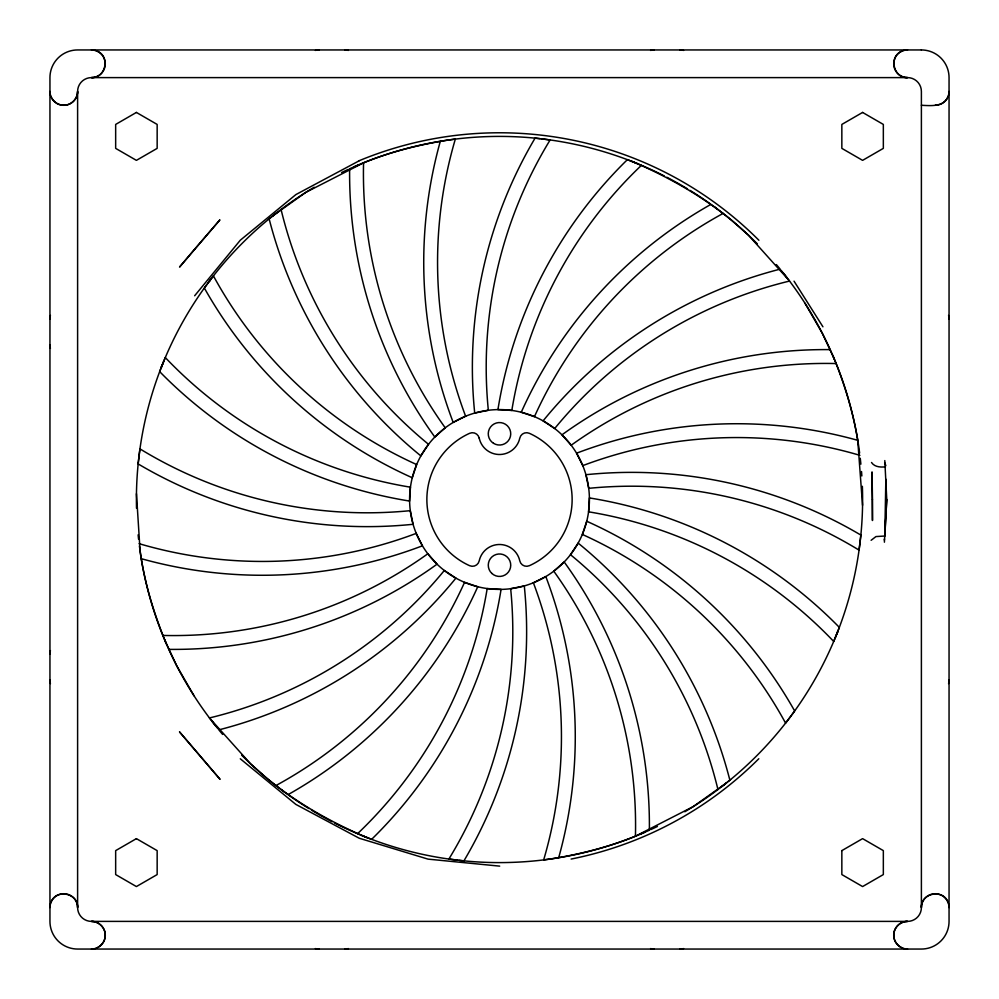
<?xml version="1.0" encoding="UTF-8"?>
<svg xmlns="http://www.w3.org/2000/svg" width="999" height="999" viewBox="0 0 999 999"><rect width="100%" height="100%" fill="white"/><g stroke="black" fill="none" stroke-linecap="round" stroke-linejoin="round"><path stroke-width="1.5" d="M862.549 505.269L857.741 440.322A363.099 363.099 0 0 0 836.188 363.561A436.051 436.051 0 0 0 571.178 445.229L561.95 434.827A449.887 449.887 0 0 1 830.219 349.625L835.963 362.987M884.814 534.428L885.851 479.208M884.914 534.428L886.762 499.5L884.802 460.576M884.402 542.195L886.762 499.5M884.252 540.009L884.452 539.01M160.914 368.344L159.665 371.628A449.887 449.887 0 0 0 409.602 501.073L410.439 487.187A436.051 436.051 0 0 1 165.297 357.542L160.914 368.344L163.461 361.938M838.086 630.656L839.335 627.372A449.887 449.887 0 0 0 589.398 497.927L588.561 511.813A436.051 436.051 0 0 1 833.703 641.458L838.086 630.656L835.539 637.062M161.388 367.145L162.412 364.535M836.725 634.115L837.612 631.855M50.749 902.909C55.132 888.511 78.347 892.644 77.61 907.554A13.836 13.836 0 0 0 91.446 921.39A13.836 13.836 0 0 1 105.282 935.214C105.282 940.996 101.473 946.215 96.091 948.251M948.251 96.091C944.392 107.293 930.656 105.707 921.39 105.282M204.708 287.512L207.168 284.141M794.292 711.488L791.832 714.859M207.979 283.029L209.69 280.756M791.021 715.971L785.951 722.627M213.049 276.373L206.006 285.714A363.099 363.099 0 0 0 136.513 508.266M211.301 278.634L209.178 281.443A363.099 363.099 0 0 1 269.131 218.843L270.954 217.357M213.336 276.011L213.424 275.886A436.051 436.051 0 0 0 416.658 464.56L412.262 477.747A449.887 449.887 0 0 1 204.345 288.024M785.664 722.989L785.576 723.114A436.051 436.051 0 0 0 582.342 534.44L586.738 521.253A449.887 449.887 0 0 1 794.655 710.976M194.655 295.766L240.322 240.185L295.904 194.568L359.328 160.714M871.128 540.297L875.948 536.575L885.077 536.001M862.362 486.301A363.099 363.099 0 0 1 792.994 713.286L789.822 717.557A363.099 363.099 0 0 1 729.869 780.157L728.046 781.643M268.444 219.405L281.056 209.465A363.099 363.099 0 0 1 314.21 187.238M730.556 779.595L717.944 789.535A363.099 363.099 0 0 1 684.79 811.762M271.853 216.621L277.26 212.35M721.74 786.65L727.147 782.379M272.864 215.821L305.806 192.382L363.561 162.812A363.099 363.099 0 0 1 440.322 141.259A449.887 449.887 0 0 0 453.196 422.427L465.509 416.271M726.136 783.179L693.194 806.618L635.439 836.188A363.099 363.099 0 0 1 558.678 857.741A449.887 449.887 0 0 0 545.804 576.573L533.491 582.729M902.909 50.749C888.511 55.132 892.644 78.347 907.554 77.61A13.836 13.836 0 0 1 921.39 91.446L921.39 907.554A13.836 13.836 0 0 1 907.554 921.39A13.836 13.836 0 0 0 893.718 935.214C893.718 940.996 897.527 946.215 902.909 948.251M349.762 168.719L359.153 164.623M649.238 830.281L639.847 834.377M354.008 166.821C383.866 153.509 415.621 145.28 447.839 140.097L455.332 139.098A436.051 436.051 0 0 0 465.621 416.221M644.992 832.179C615.134 845.491 583.379 853.72 551.161 858.903L543.668 859.902A436.051 436.051 0 0 0 533.379 582.779M440.946 141.159L447.839 140.097A363.099 363.099 0 0 1 537.899 138.436L550.124 139.947A436.051 436.051 0 0 0 488.336 410.289L474.712 413.074A449.887 449.887 0 0 1 535.064 138.149L539.835 138.649M558.054 857.841L551.161 858.903A363.099 363.099 0 0 1 461.101 860.564L448.876 859.053A436.051 436.051 0 0 0 510.664 588.711L524.288 585.926A449.887 449.887 0 0 1 463.936 860.851L459.165 860.351M885.464 466.845C880.519 467.357 874.562 467.095 871.515 462.487M499.7 866.133L428.034 859.128L359.253 838.248L295.841 804.395L240.284 758.778M541.208 138.811L542.619 138.973A363.099 363.099 0 0 1 634.115 162.275L640.883 165.06M457.792 860.189L456.381 860.027A363.099 363.099 0 0 1 364.885 836.725L358.117 833.94M637.062 163.461L627.372 159.665A449.887 449.887 0 0 0 497.927 409.602L511.813 410.439A436.051 436.051 0 0 1 641.458 165.297A363.099 363.099 0 0 1 664.248 175.924M361.938 835.539L371.628 839.335A449.887 449.887 0 0 0 501.073 589.398L487.187 588.561A436.051 436.051 0 0 1 357.542 833.703A363.099 363.099 0 0 1 334.752 823.076M630.656 160.914L634.115 162.275C668.993 177.36 702.309 196.229 731.73 220.379L748.438 235.177L789.16 280.557M368.344 838.086L364.885 836.725C330.007 821.64 296.691 802.771 267.27 778.621L250.562 763.823L209.565 718.069M633.141 161.888L634.465 162.412M364.535 836.588L365.859 837.112M96.091 50.749C110.489 55.132 106.356 78.347 91.446 77.61A13.836 13.836 0 0 0 77.61 91.446A13.836 13.836 0 0 1 63.786 105.282C58.004 105.282 52.785 101.473 50.749 96.091M711.488 204.708L717.557 209.178L714.859 207.168M287.512 794.292L281.443 789.822L284.141 791.832M717.107 208.841L722.989 213.336M281.893 790.159L276.011 785.664M781.031 270.192L786.65 277.26M217.969 728.808L212.35 721.74M783.179 272.864L784.927 275.062A363.099 363.099 0 0 1 830.219 349.625M215.821 726.136L214.073 723.938A363.099 363.099 0 0 1 168.781 649.375L162.812 635.439A363.099 363.099 0 0 1 141.259 558.678L139.385 545.966M885.851 465.559L884.639 462.787M804.969 303.209L822.227 333.104L834.377 359.153M194.031 695.791L176.773 665.896L164.623 639.847M794.043 281.169L822.939 326.81M948.251 902.909C943.868 888.511 920.653 892.644 921.39 907.554A13.836 13.836 0 0 1 935.214 893.718A13.836 13.836 0 0 1 949.05 907.554M832.729 355.269L833.291 356.581C845.953 387.525 855.519 419.792 859.615 453.034M166.271 643.731L165.709 642.419C153.834 613.036 144.368 582.629 140.097 551.161L136.451 493.731M582.729 465.509L576.573 453.196A449.887 449.887 0 0 1 857.741 440.322M416.271 533.491L422.427 545.804A449.887 449.887 0 0 1 141.259 558.678M654.195 949.05A13.836 13.836 0 0 1 650.611 948.575M657.417 826.46A363.099 363.099 0 0 1 650.724 829.607M332.13 821.715A363.099 363.099 0 0 1 311.488 810.127M308.966 808.591A363.099 363.099 0 0 1 288.024 794.655A449.887 449.887 0 0 0 477.747 586.738L464.56 582.342A436.051 436.051 0 0 1 275.886 785.576A363.099 363.099 0 0 1 241.633 755.119M222.627 734.415A363.099 363.099 0 0 1 218.843 729.869A449.887 449.887 0 0 0 455.906 578.134L444.305 570.479A436.051 436.051 0 0 1 209.465 717.944M138.586 539.26A363.099 363.099 0 0 1 138.124 534.84M341.583 172.54A363.099 363.099 0 0 1 348.276 169.393M666.87 177.285A363.099 363.099 0 0 1 687.512 188.873M690.034 190.409A363.099 363.099 0 0 1 710.976 204.345A449.887 449.887 0 0 0 521.253 412.262L534.44 416.658A436.051 436.051 0 0 1 723.114 213.424A363.099 363.099 0 0 1 757.367 243.881M776.373 264.585A363.099 363.099 0 0 1 780.157 269.131A449.887 449.887 0 0 0 543.094 420.866L554.695 428.521A436.051 436.051 0 0 1 789.535 281.056M860.251 458.266A363.099 363.099 0 0 1 860.876 464.16M861.525 471.528A363.099 363.099 0 0 1 861.837 475.961M416.221 533.379A436.051 436.051 0 0 1 139.098 543.668M162.812 635.439A436.051 436.051 0 0 0 427.822 553.771L437.05 564.173A449.887 449.887 0 0 1 168.781 649.375M635.439 836.188A436.051 436.051 0 0 0 553.771 571.178L564.173 561.95A449.887 449.887 0 0 1 649.375 830.219M717.944 789.535A436.051 436.051 0 0 0 570.479 554.695L578.134 543.094A449.887 449.887 0 0 1 729.869 780.157M281.056 209.465A436.051 436.051 0 0 0 428.521 444.305L420.866 455.906A449.887 449.887 0 0 1 269.131 218.843M363.561 162.812A436.051 436.051 0 0 0 445.229 427.822L434.827 437.05A449.887 449.887 0 0 1 349.625 168.781M582.779 465.621A436.051 436.051 0 0 1 859.902 455.332M50.425 348.389A13.836 13.836 0 0 1 49.95 344.805M49.95 654.195A13.836 13.836 0 0 1 50.425 650.611M348.389 948.575A13.836 13.836 0 0 1 344.805 949.05M650.611 50.425A13.836 13.836 0 0 1 654.195 49.95M344.805 49.95A13.836 13.836 0 0 1 348.389 50.425M315.434 50.425A13.836 13.836 0 0 1 319.018 49.95M679.982 49.95A13.836 13.836 0 0 1 683.566 50.425M948.575 315.434A13.836 13.836 0 0 1 949.05 319.018M949.05 679.982A13.836 13.836 0 0 1 948.575 683.566M683.566 948.575A13.836 13.836 0 0 1 679.982 949.05M319.018 949.05A13.836 13.836 0 0 1 315.434 948.575M50.425 683.566A13.836 13.836 0 0 1 49.95 679.982M49.95 319.018A13.836 13.836 0 0 1 50.425 315.434M49.95 907.554A13.836 13.836 0 0 1 63.786 893.718A13.836 13.836 0 0 1 77.61 907.554L77.61 91.446C77.722 98.839 71.179 105.382 63.786 105.282A13.836 13.836 0 0 1 49.95 91.446M907.554 949.05A13.836 13.836 0 0 1 893.718 935.214C893.618 927.821 900.161 921.278 907.554 921.39L91.446 921.39C98.839 921.278 105.382 927.821 105.282 935.214A13.836 13.836 0 0 1 91.446 949.05M949.05 91.446A13.836 13.836 0 0 1 935.214 105.282M907.554 49.95A13.836 13.836 0 0 0 893.718 63.786A13.836 13.836 0 0 0 907.554 77.61L91.446 77.61A13.836 13.836 0 0 0 105.282 63.786A13.836 13.836 0 0 0 91.446 49.95M758.803 758.74A366.67 366.67 0 0 1 571.116 859.065M359.303 160.652A366.67 366.67 0 0 1 758.903 240.26M841.845 850.624L841.845 874.575L862.599 886.563L883.341 874.575L883.341 850.624L862.599 838.636L841.845 850.624M872.477 499.5L872.464 520.516L872.027 471.928L872.477 499.5M138.212 463.311L138.149 463.936A449.887 449.887 0 0 0 413.074 524.288L410.289 510.664A436.051 436.051 0 0 1 139.947 448.876L138.212 463.311M860.851 535.064L859.053 550.124A436.051 436.051 0 0 0 588.711 488.336L585.926 474.712A449.887 449.887 0 0 1 860.851 535.064M194.618 249.226L179.558 267.058L219.905 219.867L194.618 249.226M136.401 112.437L115.659 124.425L115.659 148.376L136.401 160.364L157.155 148.376L157.155 124.425L136.401 112.437M862.599 112.437L841.845 124.425L841.845 148.376L862.599 160.364L883.341 148.376L883.341 124.425L862.599 112.437M136.401 838.636L115.659 850.624L115.659 874.575L136.401 886.563L157.155 874.575L157.155 850.624L136.401 838.636M921.39 49.95L77.61 49.95A27.66 27.66 0 0 0 49.95 77.61L49.95 921.39A27.66 27.66 0 0 0 77.61 949.05L921.39 949.05A27.66 27.66 0 0 0 949.05 921.39L949.05 77.61A27.66 27.66 0 0 0 921.39 49.95M219.905 779.145L179.558 731.942L219.905 779.145M449.937 574.512A89.91 89.91 0 0 0 589.248 504.907A89.91 89.91 0 0 0 459.315 419.068A89.91 89.91 0 0 0 449.937 574.512M479.22 438.161A20.754 20.754 0 0 0 519.78 438.161A6.918 6.918 0 0 1 529.395 433.316A72.615 72.615 0 0 1 529.395 565.684A6.918 6.918 0 0 1 519.78 560.839A20.754 20.754 0 0 0 479.22 560.839A6.918 6.918 0 0 1 469.605 565.684A72.615 72.615 0 0 1 469.605 433.316A6.918 6.918 0 0 1 479.22 438.161M491.87 573.451A11.239 11.239 0 0 0 510.464 567.694A11.239 11.239 0 0 0 496.178 554.47A11.239 11.239 0 0 0 491.87 573.451M493.506 443.306A11.239 11.239 0 0 0 510.726 434.228A11.239 11.239 0 0 0 494.255 423.851A11.239 11.239 0 0 0 493.506 443.306"/></g></svg>
